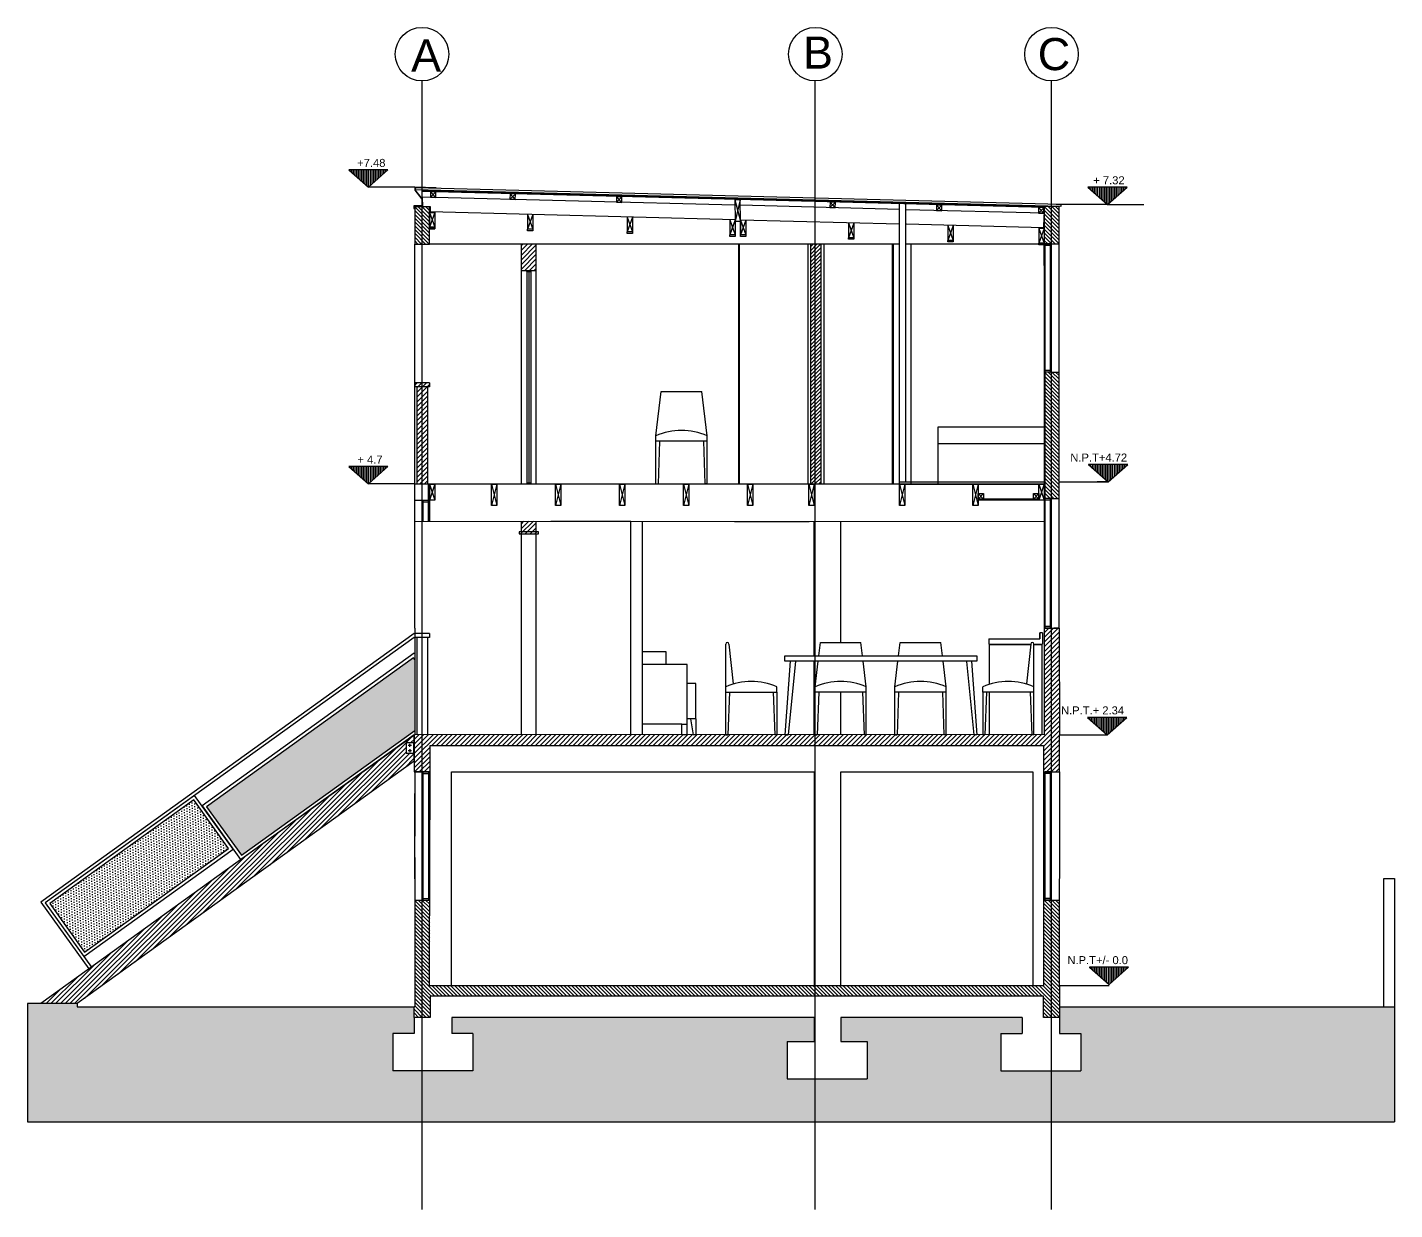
# Model space of a CAD drawing. Header units: inches. Extents: x 270 to 8013, y -75 to 10330.
# Drawn here: x 2176 to 3458, y -58 to 1050 of the extents above; entities that cross this region are included whole.
import ezdxf

# ---------------------------------------------------------------- set-up
doc = ezdxf.new("R2010")
doc.units = ezdxf.units.IN
doc.header["$MEASUREMENT"] = 0
for name, color, linetype in [('A-ANNO-SYMB', 6, 'Continuous'), ('A-ANNO-TEXT', 6, 'Continuous'), ('A-ELEV-MBE1', 7, 'Continuous'), ('A-FLOR-LEVL', 11, 'Continuous'), ('A-FURN', 3, 'Continuous'), ('A-GLAZ-FULL', 4, 'Continuous'), ('A-SECT-MCUT', 7, 'Continuous'), ('A-SECT-PATT', 8, 'Continuous'), ('A-WALL-FULL', 7, 'Continuous'), ('G-ANNO-NPLT', 210, 'Continuous')]:
    doc.layers.add(name, color=color, linetype=linetype)
doc.styles.add('E-ARIAL', font='arial.ttf')
pattern_1 = [(135, (414.7082, -172.1452), (-1.767767, -1.767767), [])]
pattern_2 = [(135, (-9600.062, -4129.3072), (-1.76776695, -1.76776695), [])]

msp = doc.modelspace()

# ---------------------------------------------------------------- hatches: boundary and pattern name
at = {"layer": 'A-FLOR-LEVL'}
h = msp.add_hatch(dxfattribs=at)
h.set_pattern_fill('ANSI31', color=256, scale=25)
h.paths.add_polyline_path([(2546.4, 716.5), (2539.5, 716.5), (2539.5, 712.8), (2546.4, 712.8)])
h.paths.add_polyline_path([(2553.5, 716.5), (2546.4, 716.5), (2546.4, 712.8), (2553.5, 712.8)])
h = msp.add_hatch(dxfattribs=at)
h.set_pattern_fill('ANSI31', color=256, scale=25)
h.paths.add_polyline_path([(2546.4, 712.8), (2541.5, 712.8), (2541.4, 621.9), (2546.4, 621.9)])
h.paths.add_polyline_path([(2551.5, 712.8), (2546.4, 712.8), (2546.4, 621.9), (2551.5, 621.9)])
h = msp.add_hatch(dxfattribs=at)
h.set_pattern_fill('DOTS', color=256, scale=40, angle=362.9169, style=0)
h.set_pattern_definition([(2.91694, (414.7082, -172.1452), (1.1211598, 2.5603712), [0, -2.5])])
h.paths.add_polyline_path([(2538.3, 458.9), (2539.5, 457.4), (2539.5, 446.7), (2539.5, 426.7), (2539.5, 406.7), (2539.5, 390.8), (2377.1, 273.9), (2344.3, 319.3)])
h = msp.add_hatch(dxfattribs=at)
h.set_pattern_fill('DOTS', color=256, scale=40, angle=362.9169, style=0)
h.set_pattern_definition([(272.916943, (-6901.1531, 4841.521), (2.5603712, -1.1211598), [0, -2.5])])
h.paths.add_polyline_path([(2332.4, 325.7), (2365.1, 280.2), (2230.1, 183), (2197.4, 228.5)])
at = {"layer": 'A-SECT-PATT'}
h = msp.add_hatch(dxfattribs=at)
h.set_pattern_fill('ANSI31', color=256, scale=0.5, angle=225, style=0)
h.set_pattern_definition([(270, (22305.2057, -12266.5472), (1.5875, -3e-15), [])])
h.paths.add_polyline_path([(2514.5, 916.2), (2496.1, 900), (2477.7, 916.2)])
h = msp.add_hatch(dxfattribs=at)
h.set_pattern_fill('ANSI31', color=256, scale=0.5, angle=225, style=0)
h.set_pattern_definition([(270, (21612.4176, -12282.8585), (1.5875, -3e-15), [])])
h.paths.add_polyline_path([(3207.3, 899.9), (3188.9, 883.6), (3170.5, 899.9)])
h = msp.add_hatch(dxfattribs=at)
h.set_pattern_fill('ANSI31', color=256, scale=20, angle=90, style=0)
h.set_pattern_definition(pattern_1)
h.paths.add_polyline_path([(2553.5, 881.7), (2553.5, 847.4), (2539.5, 847.4), (2539.5, 881.7)])
h.paths.add_polyline_path([(2553.5, 847.4), (2553.5, 846.7), (2539.5, 846.7), (2539.5, 847.4)])
h = msp.add_hatch(dxfattribs=at)
h.set_pattern_fill('ANSI31', color=256, scale=20, angle=90, style=0)
h.set_pattern_definition(pattern_1)
h.paths.add_polyline_path([(3143.5, 881.8), (3143.5, 846.8), (3133, 846.8), (3130.5, 846.8), (3130.5, 846.8), (3129.5, 846.8), (3129.5, 881.8)])
h = msp.add_hatch(dxfattribs=at)
h.set_pattern_fill('ANSI31', color=256, scale=20, angle=180)
h.set_pattern_definition([(225, (6845.544, 2208.7426), (1.767767, -1.767767), [])])
h.paths.add_polyline_path([(2915.1, 846.8), (2910.4, 846.8), (2910.4, 621.9), (2920.4, 621.9), (2920.4, 846.8)])
h = msp.add_hatch(dxfattribs=at)
h.set_pattern_fill('ANSI31', color=256, scale=20, angle=90)
h.set_pattern_definition(pattern_2)
h.paths.add_polyline_path([(3143.5, 726.7), (3135.5, 726.7), (3130.5, 726.7), (3130.5, 608.2), (3135.5, 608.2), (3143.5, 608.2)])
h = msp.add_hatch(dxfattribs=at)
h.set_pattern_fill('ANSI31', color=256, scale=0.5, angle=225, style=0)
h.set_pattern_definition([(270, (22305.2057, -12544.65), (1.5875, -3e-15), [])])
h.paths.add_polyline_path([(2514.5, 638.1), (2496.1, 621.9), (2477.7, 638.1)])
h = msp.add_hatch(dxfattribs=at)
h.set_pattern_fill('ANSI31', color=256, scale=0.5, angle=225, style=0)
h.set_pattern_definition([(270, (21611.8855, -12542.7535), (1.5875, -4e-15), [])])
h.paths.add_polyline_path([(3207.8, 640), (3189.4, 623.7), (3171, 640)])
h = msp.add_hatch(dxfattribs=at)
h.set_pattern_fill('ANSI31', color=256, scale=0.5, angle=225, style=0)
h.set_pattern_definition([(270, (21612.719, -12779.7838), (1.5875, -3e-15), [])])
h.paths.add_polyline_path([(3207, 402.9), (3188.6, 386.7), (3170.2, 402.9)])
h = msp.add_hatch(dxfattribs=at)
h.set_pattern_fill('ANSI31', color=256, scale=25)
h.paths.add_polyline_path([(2539, 362.1), (2539, 369.3), (2531.5, 369.3), (2531.5, 379.3), (2539, 379.3), (2539, 386.7), (2189, 134.7), (2223.2, 134.7)])
h = msp.add_hatch(dxfattribs=at)
h.set_pattern_fill('ANSI31', color=256, scale=20, angle=90)
h.set_pattern_definition(pattern_2)
h.paths.add_polyline_path([(3129, 141.8), (3129, 121.8), (3144, 121.8), (3144, 151.8), (3143.5, 151.8), (3143.7, 231.8), (3129, 231.8), (3129, 151.8), (2553.5, 151.8), (2553.5, 171.8), (2553.7, 231.8), (2539.5, 231.8), (2539.5, 131.8), (2539, 131.8), (2539, 121.8), (2554, 121.8), (2554, 141.8)])
h = msp.add_hatch(dxfattribs=at)
h.set_pattern_fill('ANSI31', color=256, scale=0.5, angle=225, style=0)
h.set_pattern_definition([(270, (21611.0252, -13013.9391), (1.5875, -4e-15), [])])
h.paths.add_polyline_path([(3208.7, 168.8), (3190.3, 152.6), (3171.9, 168.8)])
h = msp.add_hatch(dxfattribs=at)
h.set_pattern_fill('DOTS', color=256, scale=100, angle=90, style=0)
h.set_pattern_definition([(360, (894.937, -1210.482), (3.125, 6.25), [0, -6.25])])
h.paths.add_polyline_path([(2176.5, 134.7), (2223.2, 134.7), (2223.2, 131.8), (2539, 131.8), (2539, 121.8), (2539, 106.8), (2519.1, 106.8), (2519.1, 71.8), (2594.1, 71.8), (2594.1, 106.8), (2574.2, 106.8), (2574.2, 121.8), (2914, 121.8), (2914, 99.3), (2909.4, 99.3), (2888.5, 99.3), (2888.5, 64.3), (2963.5, 64.3), (2963.5, 99.3), (2943.6, 99.3), (2939, 99.3), (2939, 121.8), (3108.8, 121.8), (3108.8, 106.8), (3088.9, 106.8), (3088.9, 71.8), (3163.9, 71.8), (3163.9, 106.8), (3144, 106.8), (3144, 121.8), (3144, 131.8), (3458, 131.8), (3458, 23.9), (2176.5, 23.9)])
h.paths.add_polyline_path([(2557, 27.2), (2535.1, 27.2), (2535.1, 15.7), (2557, 15.7)], flags=9)
h.paths.add_polyline_path([(2933.6, 26.1), (2912.5, 26.1), (2912.5, 14.6), (2933.6, 14.6)], flags=9)
h.paths.add_polyline_path([(3145.2, 26.2), (3123.4, 26.2), (3123.4, 14.7), (3145.2, 14.7)], flags=9)
at = {"layer": 'A-WALL-FULL'}
h = msp.add_hatch(dxfattribs=at)
h.set_pattern_fill('ANSI31', color=256, scale=25)
h.paths.add_polyline_path([(2653.5, 846.8), (2639.5, 846.8), (2639.5, 821.9), (2653.5, 821.9)])
h = msp.add_hatch(dxfattribs=at)
h.set_pattern_fill('ANSI31', color=256, scale=25)
h.paths.add_polyline_path([(2653.5, 576.9), (2653.5, 586.9), (2639.5, 586.9), (2639.5, 576.9)])
h.paths.add_polyline_path([(2655.5, 574.9), (2655.5, 576.9), (2639.5, 576.9), (2637.5, 576.9), (2637.5, 574.9)])
h = msp.add_hatch(dxfattribs=at)
h.set_pattern_fill('ANSI31', color=256, scale=25)
h.paths.add_polyline_path([(2915, 386.7), (2914.8, 386.7), (2889.5, 386.8), (2889.5, 386.7), (2886.5, 386.7), (2879, 386.7), (2879, 386.7), (2877, 386.7), (2833, 386.8), (2833, 386.7), (2831, 386.7), (2803, 386.8), (2803, 386.7), (2800.5, 386.7), (2795, 386.7), (2795, 386.7), (2790, 386.7), (2546.4, 387.1), (2546.4, 351.8), (2553.5, 351.8), (2554, 351.8), (2554, 376.7), (2915, 376.7)])
h.paths.add_polyline_path([(2546.4, 387.1), (2539.5, 387.1), (2539, 386.7), (2539, 351.8), (2546.4, 351.8)])
h.paths.add_polyline_path([(3136.5, 486.7), (3129.5, 486.7), (3129.5, 386.7), (3119.9, 386.7), (3119.9, 386.7), (3117.9, 386.7), (3073.9, 386.8), (3073.9, 386.7), (3071.9, 386.7), (3066.5, 386.7), (3066.5, 386.7), (3063.5, 386.7), (3037.6, 386.8), (3037.6, 386.7), (3035.6, 386.7), (2991.6, 386.8), (2991.6, 386.7), (2989.6, 386.7), (2962.8, 386.8), (2962.8, 386.7), (2960.8, 386.7), (2916.8, 386.8), (2916.8, 386.7), (2915, 386.7), (2915, 376.7), (3129, 376.7), (3129, 351.8), (3136.5, 351.8)])
h.paths.add_polyline_path([(3144, 386.7), (3143.5, 486.7), (3136.5, 486.7), (3136.5, 351.8), (3144, 351.8)])

# ---------------------------------------------------------------- linework, layer by layer
for p, q in [((2765.6, 621.9), (2767.6, 621.9)), ((2813.6, 621.9), (2811.6, 621.9)), ((2742, 586.7), (2667, 586.7)), ((2662.5, 386.7), (2662.5, 386.7)), ((2795, 386.7), (2790, 386.7)), ((2803, 386.7), (2800.5, 386.7)), ((2831, 386.7), (2833, 386.7)), ((2879, 386.7), (2877, 386.7)), ((2886.5, 386.7), (2889.5, 386.7)), ((2914.8, 386.7), (2916.8, 386.7)), ((2962.8, 386.7), (2960.8, 386.7)), ((2989.6, 386.7), (2991.6, 386.7)), ((3037.6, 386.7), (3035.6, 386.7)), ((3066.5, 386.7), (3063.5, 386.7)), ((3071.9, 386.7), (3073.9, 386.7)), ((3119.9, 386.7), (3117.9, 386.7))]:
    msp.add_line(p, q)
at = {"layer": 'A-ANNO-SYMB', "ltscale": 0.003}
for p, q in [((2539, 121.8), (2539, 106.8)), ((2574.2, 121.8), (2574.2, 106.8)), ((2914, 121.8), (2574.2, 121.8)), ((2914, 121.8), (2914, 99.3)), ((3108.8, 121.8), (2939, 121.8)), ((2939, 121.8), (2939, 99.3)), ((3108.8, 121.8), (3108.8, 106.8)), ((3144, 121.8), (3144, 106.8)), ((2519.1, 106.8), (2519.1, 71.8)), ((2539, 106.8), (2519.1, 106.8)), ((2594.1, 106.8), (2574.2, 106.8)), ((2594.1, 106.8), (2594.1, 71.8)), ((3088.9, 106.8), (3088.9, 71.8)), ((3088.9, 106.8), (3108.8, 106.8)), ((3144, 106.8), (3163.9, 106.8)), ((3163.9, 106.8), (3163.9, 71.8)), ((2888.5, 99.3), (2888.5, 64.3)), ((2888.5, 99.3), (2909.4, 99.3)), ((2909.4, 99.3), (2914, 99.3)), ((2939, 99.3), (2943.6, 99.3)), ((2943.6, 99.3), (2963.5, 99.3)), ((2963.5, 99.3), (2963.5, 64.3)), ((2594.1, 71.8), (2519.1, 71.8)), ((2888.5, 64.3), (2963.5, 64.3)), ((3088.9, 71.8), (3163.9, 71.8))]:
    msp.add_line(p, q, dxfattribs=at)
at = {"layer": 'A-ANNO-SYMB'}
for points in [[(2496.1, 900), (2514.5, 916.2), (2477.7, 916.2)], [(3188.9, 883.7), (3207.3, 899.9), (3170.5, 899.9)], [(2496.1, 621.9), (2514.5, 638.1), (2477.7, 638.1)], [(3189.4, 623.8), (3207.8, 640), (3171, 640)], [(3188.6, 386.7), (3207, 403), (3170.2, 403)], [(3190.3, 152.6), (3208.7, 168.8), (3171.9, 168.8)]]:
    msp.add_lwpolyline(points, close=True, dxfattribs=at)
for points in [[(2539.5, 900), (2539.5, 900), (2512.2, 900), (2496.3, 900)], [(3188.9, 883.7), (3188.9, 883.7), (3173, 883.7), (3140.9, 883.6)], [(2539.5, 621.9), (2539.5, 621.9), (2512.2, 621.9), (2496.1, 621.9)], [(3143.5, 623.7), (3143.5, 623.7), (3189.4, 623.8), (3179.1, 623.7)], [(3143.5, 386.7), (3143.5, 386.7), (3188.6, 386.7), (3188.6, 386.7)], [(3143.5, 151.8), (3143.5, 151.8), (3190.5, 151.8), (3190.5, 151.8)]]:
    msp.add_lwpolyline(points, dxfattribs=at)
for centre in [(2546.4, 1024.7), (2915, 1024.7), (3136.4, 1024.7)]:
    msp.add_circle(centre, 25.1, dxfattribs=at)
at = {"layer": 'A-ELEV-MBE1'}
for p, q in [((2540.2, 899.4), (2540.1, 897.6)), ((3145.2, 881.8), (2540.1, 897.6)), ((3145.2, 883.6), (2540.2, 899.4)), ((2559.6, 899.4), (2559.6, 899.1)), ((2839.7, 883), (2546.6, 890.6)), ((2538.8, 880.1), (2539.1, 880.1)), ((2546.7, 881.9), (2554, 881.9)), ((2553.5, 881.4), (2553.8, 881.4)), ((2554, 881.9), (2554, 876.9)), ((2839.8, 869.3), (2554, 876.9)), ((2558.5, 876.7), (2558.5, 876.4)), ((2994.2, 879.1), (2844.7, 883)), ((3129.1, 875.5), (3000.2, 878.8)), ((3129.4, 881.8), (3129.3, 866.8)), ((3129.4, 881.8), (3129.5, 881.8)), ((3145.2, 883.6), (3145.2, 881.8)), ((3188.9, 883.7), (3222.8, 883.7)), ((2993.9, 865.3), (2844.8, 869.2)), ((2844.8, 853.8), (2844.8, 869.2)), ((3128.9, 861.8), (3000.4, 865.2)), ((3124.4, 861.7), (3124.4, 861.4)), ((3129.3, 866.8), (3128.9, 866.8)), ((3128.9, 866.8), (3128.9, 861.8)), ((3129.4, 866.4), (3129.1, 866.4)), ((2539.5, 486.7), (2539.5, 846.7)), ((2539.5, 846.7), (2553.5, 846.7)), ((2553.5, 846.8), (2994, 846.8)), ((3000, 846.8), (3129.5, 846.9)), ((3129.5, 826.7), (3129.5, 846.8)), ((3130.5, 486.7), (3130.5, 846.8)), ((3135.5, 846.8), (3130.5, 846.8)), ((3135.5, 726.7), (3135.5, 846.8)), ((3143.5, 826.7), (3143.5, 846.8)), ((3135.5, 845.3), (3130.5, 845.3)), ((3129.5, 826.7), (3129.5, 766.7)), ((3143.5, 806.7), (3143.5, 826.7)), ((3143.5, 786.7), (3143.5, 806.7)), ((3143.5, 486.7), (3143.5, 786.7)), ((3129.5, 766.7), (3129.5, 746.7)), ((3129.5, 746.7), (3129.5, 726.7)), ((3129.5, 726.7), (3129.5, 586.7)), ((3135.5, 728.2), (3130.5, 728.2)), ((3135.5, 726.7), (3130.5, 726.7)), ((2539.5, 621.9), (3129.5, 621.9)), ((2552.5, 586.9), (2552.5, 621.9)), ((2553.5, 621.9), (2553.5, 586.7)), ((2553.5, 621.9), (2553.5, 606.7)), ((2994, 621.7), (2994, 623.7)), ((2994, 623.7), (3129.5, 623.7)), ((2994, 621.7), (3129.5, 621.7)), ((3129.5, 623.7), (3129.5, 621.7)), ((2539.5, 606.7), (2552.5, 606.7)), ((2547.5, 586.9), (2547.5, 606.7)), ((2547.5, 605.2), (2552.5, 605.2)), ((2552.5, 606.7), (2553.5, 606.7)), ((2553, 607.2), (2553, 607.2)), ((3124.5, 607.7), (3067.5, 607.7)), ((3124.5, 606.7), (3067.5, 606.7)), ((3130.5, 606.7), (3129.5, 606.7)), ((3135.5, 608.2), (3130.5, 608.2)), ((3135.5, 606.7), (3130.5, 606.7)), ((3135.5, 486.7), (3135.5, 608.2)), ((2539.5, 586.9), (3129.5, 586.7)), ((2839.2, 586.7), (2909.2, 586.7)), ((3129.5, 586.7), (3129.5, 566.7)), ((3129.5, 566.7), (3129.5, 546.7)), ((3129.5, 546.7), (3129.5, 526.7)), ((3129.5, 526.7), (3129.5, 486.7)), ((3135.5, 488.2), (3130.5, 488.2)), ((2539, 481.7), (2539.5, 481.7)), ((2539, 478), (2539.5, 478)), ((3129.5, 486.7), (3143.5, 486.7)), ((3129.5, 486.7), (3143.5, 486.7)), ((3135.5, 486.7), (3130.5, 486.7)), ((3143.5, 486.7), (3138.5, 486.7)), ((2539, 386.7), (2189, 134.7)), ((2539, 362.1), (2539, 386.7)), ((2531.5, 379.3), (2531.5, 369.3)), ((2531.5, 379.3), (2539, 379.3)), ((2533.5, 376.8), (2536.5, 376.8)), ((2533.5, 371.8), (2536.5, 371.8)), ((2535, 375.3), (2535, 378.3)), ((2535, 373.3), (2535, 370.3)), ((2538.5, 379.3), (2538.5, 369.3)), ((2539, 362.1), (2223.2, 134.7)), ((2531.5, 369.3), (2539, 369.3)), ((2554, 351.8), (2539, 351.8)), ((2553.5, 351.8), (2539.5, 351.8)), ((2539.5, 351.8), (2539.5, 331.8)), ((2547.5, 351.8), (2552.5, 351.8)), ((2547.5, 231.8), (2547.5, 351.8)), ((2547.5, 350.3), (2552.5, 350.3)), ((2574, 151.8), (2574, 351.8)), ((3119, 351.8), (3119, 151.8)), ((3130.5, 231.8), (3130.5, 351.8)), ((3135.5, 351.8), (3130.5, 351.8)), ((3135.5, 350.3), (3130.5, 350.3)), ((3135.5, 231.8), (3135.5, 351.8)), ((2539.5, 331.8), (2539.5, 311.8)), ((2539.5, 311.8), (2539.5, 331.8)), ((2539.5, 311.8), (2539.5, 291.8)), ((2539.5, 291.8), (2539.5, 311.8)), ((2539.5, 271.8), (2539.5, 291.8)), ((2539.5, 251.8), (2539.5, 271.8)), ((2539.5, 271.8), (2539.5, 251.8)), ((2539.5, 251.8), (2539.5, 231.8)), ((3448, 141.8), (3448, 252)), ((3448, 252), (3458, 252)), ((3448, 131.8), (3448, 252)), ((3448, 252), (3458, 252)), ((3458, 252), (3458, 141.8)), ((3458, 252), (3458, 131.8)), ((2539.5, 231.8), (2553.7, 231.8)), ((2547.5, 233.3), (2552.5, 233.3)), ((3135.5, 233.3), (3130.5, 233.3)), ((3135.5, 231.8), (3130.5, 231.8)), ((2553.5, 151.8), (2553.5, 171.8)), ((2176.5, 134.7), (2176.5, 23.9)), ((2223.2, 134.7), (2176.5, 134.7)), ((2223.2, 134.7), (2223.2, 131.8)), ((2223.2, 131.8), (2539, 131.8)), ((3144, 131.8), (3458, 131.8)), ((3458, 131.8), (3458, 23.9)), ((2176.5, 23.9), (3458, 23.9))]:
    msp.add_line(p, q, dxfattribs=at)
for points in [[(2559.6, 899.4), (2539.5, 900), (2539.5, 897.3), (2546.1, 888.8), (2546.1, 882.4), (2538.8, 882.4), (2538.8, 880.1)], [(2559.6, 899.1), (2539.8, 899.7), (2539.8, 897.4), (2546.4, 888.9), (2546.4, 882.1), (2539.1, 882.1), (2539.1, 880.1)], [(2546.6, 890.6), (2546.7, 881.9)], [(2553.5, 881.4), (2553.5, 876.4), (2558.5, 876.4), (2558.5, 876.4)], [(2558.5, 862.4), (2558.5, 861), (2553.5, 861), (2553.5, 876.4)], [(2553.8, 881.4), (2553.8, 876.7), (2558.5, 876.7)], [(2553.5, 862.4), (2553.5, 861), (2558.5, 861), (2558.5, 862.4)], [(2650.4, 860.5), (2650.4, 859.1), (2645.4, 859.1), (2645.4, 860.5)], [(3129.4, 866.4), (3129.4, 861.4), (3124.4, 861.4), (3124.4, 861.4)], [(3129.1, 866.4), (3129.1, 861.7), (3124.4, 861.7)], [(2743.6, 858), (2743.6, 856.6), (2738.6, 856.6), (2738.6, 858)], [(2839.8, 855.3), (2839.8, 853.9), (2834.8, 853.9), (2834.8, 855.3)], [(2849.8, 855.2), (2849.8, 853.8), (2844.8, 853.8), (2844.8, 855.2)], [(2951.2, 852.5), (2951.2, 851.2), (2946.2, 851.2), (2946.2, 852.5)], [(3044.3, 850.1), (3044.3, 848.8), (3039.3, 848.8), (3039.3, 850.1)], [(3129.4, 847.4), (3129.4, 846), (3124.4, 846), (3124.4, 847.4)], [(2574, 351.8), (2914, 351.8)], [(2914, 351.8), (2914, 151.8), (2939, 151.8), (2939, 351.8)], [(2939, 351.8), (3119, 351.8)]]:
    msp.add_lwpolyline(points, dxfattribs=at)
for centre in [(2535, 376.8), (2535, 371.8)]:
    msp.add_circle(centre, 0.5, dxfattribs=at)
at = {"layer": 'A-FLOR-LEVL'}
for p, q in [((2994, 623.7), (2994, 884.3)), ((3000, 623.7), (3000, 884.2)), ((2639.5, 621.9), (2639.5, 846.8)), ((2653.5, 621.9), (2653.5, 846.8)), ((2843.9, 621.9), (2843.9, 846.8)), ((2986.9, 846.8), (2986.9, 621.7)), ((2987.9, 846.8), (2987.9, 621.7)), ((3004.7, 621.7), (3004.7, 846.8)), ((2553.5, 716.5), (2539.5, 716.5)), ((2539.5, 716.5), (2539.5, 712.8)), ((2553.5, 712.8), (2539.5, 712.8)), ((2541.5, 712.8), (2541.4, 621.9)), ((2551.5, 712.8), (2551.5, 621.9)), ((2553.5, 716.5), (2553.5, 712.8)), ((2742, 386.7), (2742, 586.9)), ((2753, 386.7), (2753, 586.9)), ((2939, 473.2), (2939, 586.9)), ((2639.5, 386.7), (2639.5, 574.9)), ((2653.5, 386.7), (2653.5, 574.9)), ((2539, 481.7), (2189, 229.8)), ((2539, 478), (2193.2, 229.2)), ((2553.5, 481.7), (2539.5, 481.7)), ((2553.5, 478), (2539.5, 478)), ((2541.5, 478), (2541.4, 387.1)), ((2551.5, 478), (2551.5, 387.1)), ((2553.5, 481.7), (2553.5, 478)), ((2189, 229.8), (2234.1, 167.2)), ((2193.2, 229.2), (2236.5, 169))]:
    msp.add_line(p, q, dxfattribs=at)
for points in [[(2539.5, 462.5), (2539, 463.1), (2340.2, 320), (2376.4, 269.7), (2539.5, 387.1)], [(2539.5, 457.4), (2538.3, 458.9), (2344.3, 319.3), (2377.1, 273.9), (2539.5, 390.8)]]:
    msp.add_lwpolyline(points, dxfattribs=at)
for points in [[(2229.4, 178.8), (2369.3, 279.5), (2333.1, 329.8), (2193.2, 229.2)], [(2230.1, 183), (2365.1, 280.2), (2332.4, 325.7), (2197.4, 228.5)]]:
    msp.add_lwpolyline(points, close=True, dxfattribs=at)
at = {"layer": 'A-FURN'}
for p, q in [((2765.6, 666.9), (2770.6, 708.4)), ((2770.6, 708.4), (2808.6, 708.4)), ((2813.6, 666.9), (2808.6, 708.4)), ((2765.6, 621.9), (2765.6, 666.9)), ((2813.6, 621.9), (2813.6, 666.9)), ((3030.3, 621.7), (3030.3, 675.2)), ((3030.3, 675.2), (3129.5, 675.2)), ((2813.6, 661.9), (2765.6, 661.9)), ((2769.1, 661.9), (2767.6, 621.9)), ((2810.1, 661.9), (2811.6, 621.9)), ((3030.3, 659.7), (3129.5, 659.7)), ((3077.6, 476.7), (3077.6, 471.7)), ((3077.6, 476.7), (3125.6, 476.7)), ((3125.6, 476.7), (3125.6, 482.3)), ((3125.6, 482.3), (3125.6, 476.7)), ((3128.1, 482.3), (3125.6, 482.3)), ((3128.1, 482.3), (3128.1, 471.7)), ((2753, 464.7), (2775, 464.7)), ((2775, 464.7), (2775, 452.7)), ((2831, 426.7), (2831, 471.7)), ((2834, 471.7), (2838.1, 434.3)), ((2918.3, 460.7), (2919.8, 473.2)), ((2919.8, 473.2), (2957.8, 473.2)), ((2959.3, 460.7), (2957.8, 473.2)), ((2993.1, 460.7), (2994.6, 473.2)), ((2994.6, 473.2), (3032.6, 473.2)), ((3034.2, 460.7), (3032.6, 473.2)), ((3077.6, 471.7), (3116.9, 471.7)), ((3077.9, 471.3), (3077.9, 434)), ((3077.9, 471.3), (3116.9, 471.3)), ((3116.9, 471.7), (3112.8, 434.3)), ((3119.9, 471.7), (3128.1, 471.7)), ((3119.9, 426.7), (3119.9, 471.7)), ((3119.9, 471.3), (3127.4, 471.3)), ((3127.4, 471.3), (3127.4, 386.7)), ((2795, 452.7), (2753, 452.7)), ((2795, 386.7), (2795, 452.7)), ((2886.5, 460.7), (3066.5, 460.7)), ((2886.5, 455.7), (2886.5, 460.7)), ((3066.5, 455.7), (2886.5, 455.7)), ((2891.5, 455.7), (2886.5, 386.7)), ((2896.5, 455.7), (2889.5, 386.7)), ((2914.8, 431.7), (2917.7, 455.7)), ((2962.8, 431.7), (2959.9, 455.7)), ((2989.6, 431.7), (2992.5, 455.7)), ((3037.6, 431.7), (3034.8, 455.7)), ((3056.6, 455.4), (3063.5, 386.7)), ((3061.5, 455.7), (3066.5, 386.7)), ((3066.5, 460.7), (3066.5, 455.7)), ((2803, 434.7), (2795, 434.7)), ((2803, 401.7), (2803, 434.7)), ((2831, 386.7), (2831, 426.7)), ((2831, 426.7), (2879, 426.7)), ((2834.5, 426.7), (2833, 386.7)), ((2875.5, 426.7), (2877, 386.7)), ((2879, 426.7), (2879, 431.7)), ((2879, 426.7), (2879, 386.7)), ((2914.8, 386.7), (2914.8, 431.7)), ((2962.8, 426.7), (2914.8, 426.7)), ((2918.3, 426.7), (2916.8, 386.7)), ((2939, 386.7), (2939, 426.7)), ((2959.3, 426.7), (2960.8, 386.7)), ((2962.8, 386.7), (2962.8, 431.7)), ((2989.6, 386.7), (2989.6, 431.7)), ((3037.6, 426.7), (2989.6, 426.7)), ((2993.1, 426.7), (2991.6, 386.7)), ((3034.1, 426.7), (3035.6, 386.7)), ((3037.6, 386.7), (3037.6, 431.7)), ((3071.9, 426.7), (3071.9, 431.7)), ((3119.9, 426.7), (3071.9, 426.7)), ((3071.9, 426.7), (3071.9, 386.7)), ((3075.4, 426.7), (3073.9, 386.7)), ((3077.9, 426.7), (3077.9, 386.7)), ((3116.4, 426.7), (3117.9, 386.7)), ((3119.9, 386.7), (3119.9, 426.7)), ((2803, 401.7), (2795, 401.7)), ((2798, 401.7), (2800.5, 386.7)), ((2803, 401.7), (2803, 386.7)), ((2790, 396.7), (2753, 396.7)), ((2790, 386.7), (2790, 396.7)), ((2790, 396.7), (2795, 396.7))]:
    msp.add_line(p, q, dxfattribs=at)
msp.add_lwpolyline([(3081.1, 471.3), (3081.1, 471.7)], dxfattribs=at)
for centre, radius, start, end in [((2789.6, 611.8), 60.1, 66.4614, 113.5386), ((2832.5, 471.7), 1.5, 0, 180), ((3118.4, 471.7), 1.5, 0, 180), ((2855, 376.6), 60.1, 66.4634, 113.5366), ((2938.8, 376.6), 60.1, 66.4614, 113.5386), ((3013.6, 376.6), 60.1, 66.4614, 113.5386), ((3095.9, 376.6), 60.1, 66.4634, 113.5366)]:
    msp.add_arc(centre, radius, start, end, dxfattribs=at)
at = {"layer": 'A-GLAZ-FULL'}
for p, q in [((2644.5, 821.9), (2644.5, 621.9)), ((2644.5, 820.9), (2644.5, 821.9)), ((2644.5, 820.9), (2648.5, 820.9)), ((2646.5, 820.9), (2646.5, 622.9)), ((2648.5, 821.9), (2648.5, 621.9)), ((2648.5, 820.9), (2648.5, 821.9)), ((2644.5, 622.9), (2648.5, 622.9)), ((2648.5, 622.9), (2648.5, 621.9))]:
    msp.add_line(p, q, dxfattribs=at)
at = {"layer": 'A-SECT-MCUT'}
for p, q in [((2842.1, 889.3), (2546.6, 896.9)), ((2546.6, 895.9), (2546.6, 896.9)), ((2842.1, 888.3), (2546.6, 895.9)), ((2559.4, 895.5), (2554.3, 890.5)), ((2554.4, 895.6), (2559.3, 890.4)), ((2633.9, 893.5), (2628.7, 888.6)), ((2628.9, 893.7), (2633.7, 888.4)), ((2733.8, 890.8), (2728.7, 885.9)), ((2728.8, 891), (2733.7, 885.7)), ((2839.6, 888.1), (2844.8, 868.1)), ((2844.6, 888.1), (2839.8, 868.1)), ((2842.1, 888.3), (2842.1, 889.3)), ((3129.4, 881.8), (2842.4, 889.3)), ((2842.4, 888.3), (2842.4, 889.3)), ((3129.4, 880.8), (2842.4, 888.3)), ((2842.4, 888.1), (2842.4, 888.1)), ((2933.8, 885.8), (2928.6, 880.8)), ((2928.8, 885.9), (2933.6, 880.7)), ((2553.5, 876.4), (2553.5, 862.4)), ((2553.5, 876.4), (2558.5, 862.4)), ((2558.5, 876.4), (2553.5, 862.4)), ((2558.5, 876.4), (2553.5, 862.4)), ((2553.5, 876.4), (2558.5, 862.4)), ((2558.5, 876.4), (2558.5, 862.4)), ((2558.5, 876.4), (2558.5, 862.4)), ((2645.4, 874.5), (2645.4, 860.5)), ((2645.4, 874.5), (2650.4, 860.5)), ((2650.4, 874.4), (2645.4, 860.5)), ((2650.4, 874.4), (2650.4, 860.5)), ((2738.6, 872), (2738.6, 858)), ((2738.6, 872), (2743.6, 858)), ((2743.6, 871.9), (2738.6, 858)), ((2743.6, 871.9), (2743.6, 858)), ((3033.7, 883), (3028.6, 878.1)), ((3028.7, 883.1), (3033.6, 877.9)), ((3129.3, 880.7), (3124.1, 875.7)), ((3124.3, 880.8), (3129.1, 875.6)), ((2553.5, 862.4), (2558.5, 862.4)), ((2558.5, 862.4), (2553.5, 862.4)), ((2650.4, 860.5), (2645.4, 860.5)), ((2834.8, 869.3), (2834.8, 855.3)), ((2839.8, 869.3), (2834.8, 855.3)), ((2834.8, 869.3), (2839.8, 855.3)), ((2839.8, 869.3), (2839.8, 855.3)), ((2844.8, 869.2), (2844.8, 855.2)), ((2844.8, 869.2), (2849.8, 855.2)), ((2849.8, 869.1), (2844.8, 855.2)), ((2849.8, 869.1), (2849.8, 855.2)), ((2946.2, 866.6), (2946.2, 852.5)), ((2946.2, 866.6), (2951.2, 852.5)), ((2951.1, 866.4), (2946.2, 852.5)), ((2951.2, 866.4), (2951.2, 852.5)), ((3039.3, 864.1), (3039.3, 850.1)), ((3039.3, 864.1), (3044.3, 850.1)), ((3044.3, 864), (3039.3, 850.1)), ((3044.3, 864), (3044.3, 850.1)), ((3124.4, 861.4), (3124.4, 847.4)), ((3129.4, 861.4), (3124.4, 847.4)), ((3124.4, 861.4), (3129.4, 847.4)), ((3129.4, 861.4), (3129.4, 847.4)), ((2743.6, 858), (2738.6, 858)), ((2839.8, 855.3), (2834.8, 855.3)), ((2849.8, 855.2), (2844.8, 855.2)), ((2910.4, 846.8, 0), (2910.4, 621.9)), ((2920.4, 621.8, 0), (2920.4, 846.8)), ((2951.2, 852.5), (2946.2, 852.5)), ((3044.3, 850.1), (3039.3, 850.1)), ((3129.4, 847.4), (3124.4, 847.4)), ((2558.5, 621.7), (2553.5, 606.7)), ((2553.5, 621.7), (2558.5, 606.7)), ((2616.5, 621.7), (2611.5, 601.7)), ((2611.5, 621.7), (2616.5, 601.7)), ((2676.5, 621.7), (2671.5, 601.7)), ((2671.5, 621.7), (2676.5, 601.7)), ((2736.5, 621.7), (2731.5, 601.7)), ((2731.5, 621.7), (2736.5, 601.7)), ((2796.5, 621.7), (2791.5, 601.7)), ((2791.5, 621.7), (2796.5, 601.7)), ((2856.5, 621.7), (2851.5, 601.7)), ((2851.5, 621.7), (2856.5, 601.7)), ((2914, 621.7), (2909, 601.7)), ((2909, 621.7), (2914, 601.7)), ((2994, 621.7), (2999, 601.7)), ((2999, 621.7), (2994, 601.7)), ((3062.5, 621.7), (3067.5, 601.7)), ((3067.5, 621.7), (3062.5, 601.7)), ((3124.5, 621.7), (3129.5, 606.7)), ((3129.5, 621.7), (3124.5, 606.7)), ((3067.5, 612.7), (3072.5, 607.7)), ((3072.5, 612.7), (3067.5, 607.7)), ((3119.5, 612.7), (3124.5, 607.7)), ((3124.5, 612.7), (3119.5, 607.7)), ((2539, 386.7), (2539, 351.8)), ((3129.5, 386.7), (2539.5, 387.1)), ((3144, 351.8), (3144, 386.7)), ((2554, 376.7), (3129, 376.7)), ((2554, 351.8), (2554, 376.7)), ((3129, 376.7), (3129, 351.8)), ((2539, 351.8), (2554, 351.8)), ((3129, 351.8), (3144, 351.8)), ((2554, 141.8), (2554, 121.8)), ((2554, 121.8), (2539, 121.8))]:
    msp.add_line(p, q, dxfattribs=at)
for points in [[(2559.4, 895.5), (2554.4, 895.6), (2554.3, 890.5), (2559.3, 890.4)], [(2633.9, 893.5), (2628.9, 893.7), (2628.7, 888.6), (2633.7, 888.4)], [(2733.8, 890.8), (2728.8, 891), (2728.7, 885.9), (2733.7, 885.7)], [(2844.6, 888.1), (2839.6, 888.1), (2839.8, 868.1), (2844.8, 868.1)], [(2933.8, 885.8), (2928.8, 885.9), (2928.6, 880.8), (2933.6, 880.7)], [(2553.5, 881.7), (2539.5, 881.7), (2539.5, 846.7), (2553.5, 846.7)], [(3033.7, 883), (3028.7, 883.1), (3028.6, 878.1), (3033.6, 877.9)], [(3129.3, 880.7), (3124.3, 880.8), (3124.1, 875.7), (3129.1, 875.6)], [(3143.5, 881.8), (3129.5, 881.8), (3129.5, 846.8), (3143.5, 846.8)], [(2553.5, 621.7), (2558.5, 621.7), (2558.5, 606.7), (2553.5, 606.7)], [(2611.5, 621.7), (2616.5, 621.7), (2616.5, 601.7), (2611.5, 601.7)], [(2671.5, 621.7), (2676.5, 621.7), (2676.5, 601.7), (2671.5, 601.7)], [(2731.5, 621.7), (2736.5, 621.7), (2736.5, 601.7), (2731.5, 601.7)], [(2791.5, 621.7), (2796.5, 621.7), (2796.5, 601.7), (2791.5, 601.7)], [(2851.5, 621.7), (2856.5, 621.7), (2856.5, 601.7), (2851.5, 601.7)], [(2909, 621.7), (2914, 621.7), (2914, 601.7), (2909, 601.7)], [(2994, 621.7), (2999, 621.7), (2999, 601.7), (2994, 601.7)], [(3062.5, 621.7), (3067.5, 621.7), (3067.5, 601.7), (3062.5, 601.7)], [(3124.5, 621.7), (3129.5, 621.7), (3129.5, 606.7), (3124.5, 606.7)]]:
    msp.add_lwpolyline(points, close=True, dxfattribs=at)
for points in [[(3072.5, 612.7), (3072.5, 607.7), (3067.5, 607.7), (3067.5, 612.7), (3072.5, 612.7)], [(3124.5, 612.7), (3124.5, 607.7), (3119.5, 607.7), (3119.5, 612.7), (3124.5, 612.7)], [(2553.5, 151.8), (3129, 151.8)], [(3129, 141.8), (2554, 141.8)], [(3144, 151.8), (3144, 151.8), (3144, 151.8), (3144, 121.8), (3129, 121.8), (3129, 141.8)]]:
    msp.add_lwpolyline(points, dxfattribs=at)
at = {"layer": 'A-SECT-PATT'}
for p, q in [((2842.9, 846.8), (2842.9, 621.9)), ((2907.9, 846.8), (2907.9, 621.9)), ((2922.9, 846.8), (2922.9, 621.8)), ((2914, 460.7), (2914, 586.9)), ((2914, 386.7), (2914, 455.7))]:
    msp.add_line(p, q, dxfattribs=at)
at = {"layer": 'A-WALL-FULL'}
for p, q in [((2639.5, 821.9), (2653.5, 821.9)), ((3135.5, 726.7), (3143.5, 726.7)), ((3135.5, 608.2), (3143.5, 608.2)), ((2639.5, 576.9), (2637.5, 576.9)), ((2637.5, 576.9), (2637.5, 574.9)), ((2639.5, 576.9), (2639.5, 586.9)), ((2655.5, 576.9), (2639.5, 576.9)), ((2653.5, 576.9), (2653.5, 586.9)), ((2655.5, 574.9), (2655.5, 576.9)), ((2637.5, 574.9), (2655.5, 574.9)), ((2539.5, 486.7), (2539.5, 386.7)), ((3129.5, 486.7), (3129.5, 386.7)), ((3143.5, 486.7), (3144, 386.7)), ((2552.5, 351.8), (2552.5, 231.8)), ((2553.5, 171.8), (2554, 351.8)), ((3129, 351.8), (3129, 151.8)), ((3144, 351.8), (3143.5, 151.8)), ((2539.5, 231.8), (2539.5, 131.8)), ((3129, 231.8), (3143.7, 231.8)), ((2539.5, 131.8), (2539, 131.8)), ((2539, 121.8), (2539, 131.8))]:
    msp.add_line(p, q, dxfattribs=at)
at = {"layer": 'G-ANNO-NPLT', "ltscale": 18}
for points in [[(2546.4, -58.4), (2546.4, 999.7)], [(2915, -58.4), (2915, 999.7)], [(3136.5, -58.4), (3136.5, 999.7)]]:
    msp.add_lwpolyline(points, dxfattribs=at)

# ---------------------------------------------------------------- texts
at = {"layer": 'A-ANNO-TEXT', "style": 'E-ARIAL'}
for s, height, p in [('A', 30.1, (2536.2, 1008.4)), ('B', 30.1, (2903.5, 1011.1)), ('C', 30.1, (3123.5, 1009.7)), ('+7.48', 7.5, (2485.6, 919)), ('+ 7.32', 7.5, (3175.5, 902.7)), ('+ 4.7', 7.5, (2485.8, 640.9)), ('N.P.T+4.72', 7.5, (3154, 642.8)), ('N.P.T.+ 2.34', 7.5, (3145.3, 405.8)), ('N.P.T+/- 0.0', 7.5, (3151.3, 171.7))]:
    msp.add_text(s, height=height, dxfattribs=at).set_placement(p)

doc.saveas('drawing.dxf')
